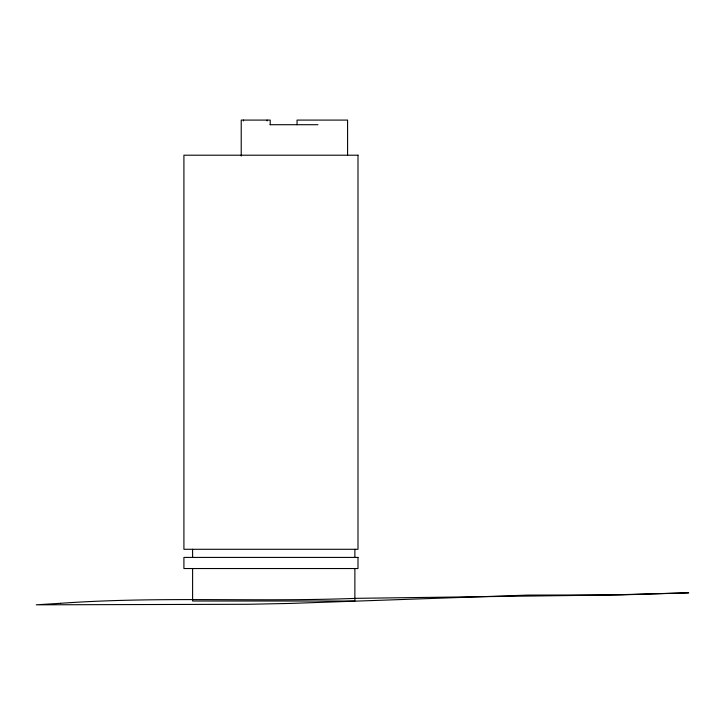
<?xml version="1.0" encoding="UTF-8"?>
<svg xmlns="http://www.w3.org/2000/svg" width="725" height="725" viewBox="0 0 725 725"><rect width="100%" height="100%" fill="white"/><g stroke="black" fill="none" stroke-linecap="round" stroke-linejoin="round"><path stroke-width="1.09" d="M270.081 124.709L317.949 124.709M354.878 549.287L354.878 557.416M354.878 568.536L354.878 601.025L192.605 601.025L192.605 568.536M347.583 155.204L347.583 120.087L297.051 120.087L297.051 124.709M270.208 124.709L270.208 120.087L241.226 120.087L241.226 156.056M267.117 120.087L267.117 120.948M243.482 120.087L243.482 120.948M192.605 549.287L192.605 557.416M60.619 603.3L36.25 604.813L248.303 604.278L290.77 603.418L527.99 595.089L620.518 594.908L688.75 592.814L606.725 595.053L356.7 598.324C258.037 602.212 159.174 596.222 60.619 603.3M357.996 155.204L183.914 155.204L183.914 549.287L357.996 549.287L357.996 155.204M357.996 557.416L183.914 557.416L183.914 568.536L357.996 568.536L357.996 557.416"/></g></svg>
